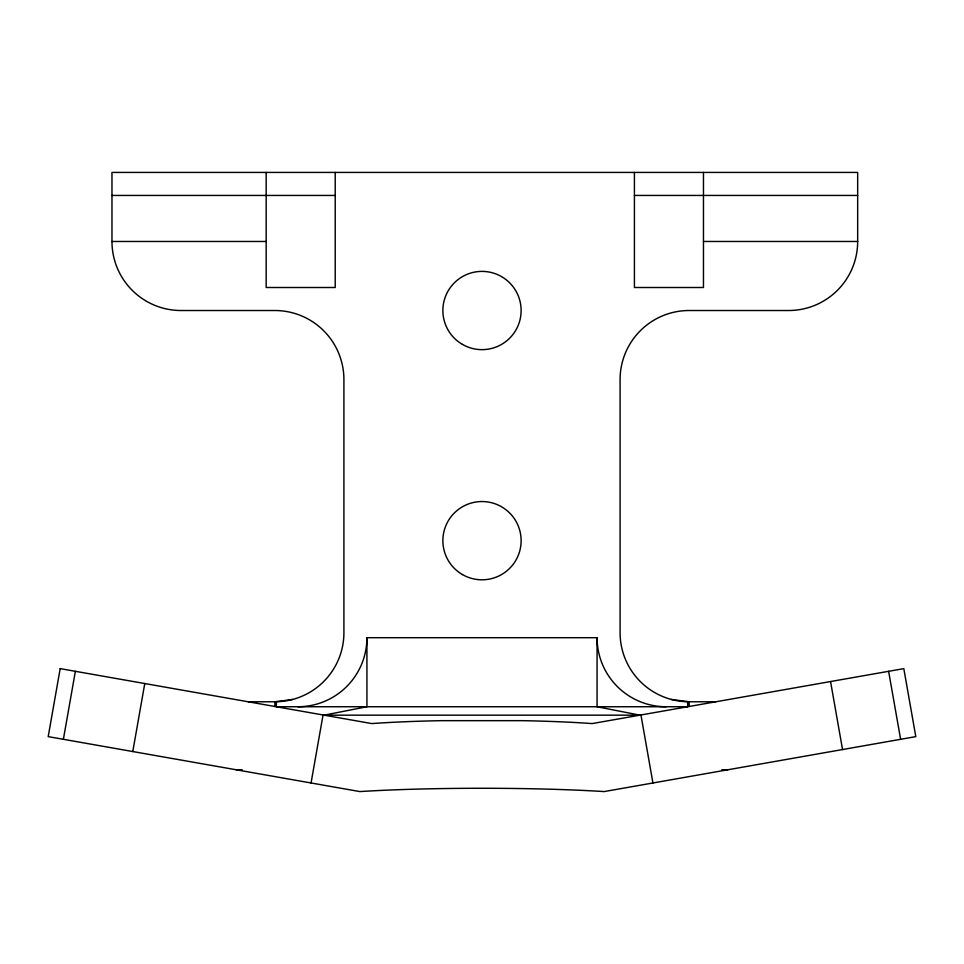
<?xml version="1.0" encoding="UTF-8"?>
<svg xmlns="http://www.w3.org/2000/svg" width="964" height="964" viewBox="0 0 964 964"><rect width="100%" height="100%" fill="white"/><g stroke="black" fill="none" stroke-linecap="round" stroke-linejoin="round"><path stroke-width="1.45" d="M63.383 739.304L75.373 671.306M132.779 751.546L144.769 683.548M311.059 782.985L323.048 714.987M292.731 699.43L274.861 701.78L248.194 701.78M111.969 195.439L335.219 195.439M634.42 195.439L857.671 195.439M715.806 701.78L689.139 701.78A69.046 69.046 0 0 1 620.093 632.733L620.093 379.563A69.046 69.046 0 0 1 689.139 310.516L788.624 310.516A69.046 69.046 0 0 0 857.671 241.47L857.671 172.423L111.969 172.423L111.969 241.47L266.172 241.47M703.467 241.47L857.671 241.47M297.876 706.745A69.046 69.046 0 0 0 366.923 637.698L597.077 637.698A69.046 69.046 0 0 0 666.124 706.745M236.204 769.778L242.217 769.778M721.783 769.778L727.796 769.778M671.269 699.43L689.139 701.78L689.139 706.479M888.627 671.306L900.617 739.304M830.558 681.548L842.548 749.546M640.952 714.987L652.941 782.985M703.467 172.423L703.467 287.501L634.42 287.501L634.42 172.423M687.645 701.587L687.645 706.745L276.355 706.745L276.355 701.587M597.077 637.698L597.077 706.745L639.915 715.168L324.085 715.168L366.923 706.745L366.923 637.698M335.219 172.423L335.219 287.501L266.172 287.501L266.172 172.423M274.861 706.479L274.861 701.78A69.046 69.046 0 0 0 343.907 632.733L343.907 379.563A69.046 69.046 0 0 0 274.861 310.516L181.015 310.516A69.046 69.046 0 0 1 111.969 241.47M60.19 668.63L48.2 736.629L359.813 791.577A185.184 13.291 0 0 1 604.187 791.577L915.8 736.629L903.81 668.63L592.197 723.578A154.915 11.11 0 0 0 522.392 720.662L441.608 720.662A154.915 11.11 0 0 0 371.803 723.578L60.19 668.63M462.431 344.401A39.126 39.126 0 0 0 521.126 310.516A39.126 39.126 0 0 0 462.431 276.632A39.126 39.126 0 0 0 462.431 344.401M462.431 574.556A39.126 39.126 0 0 0 521.126 540.671A39.126 39.126 0 0 0 462.431 506.787A39.126 39.126 0 0 0 462.431 574.556"/></g></svg>
